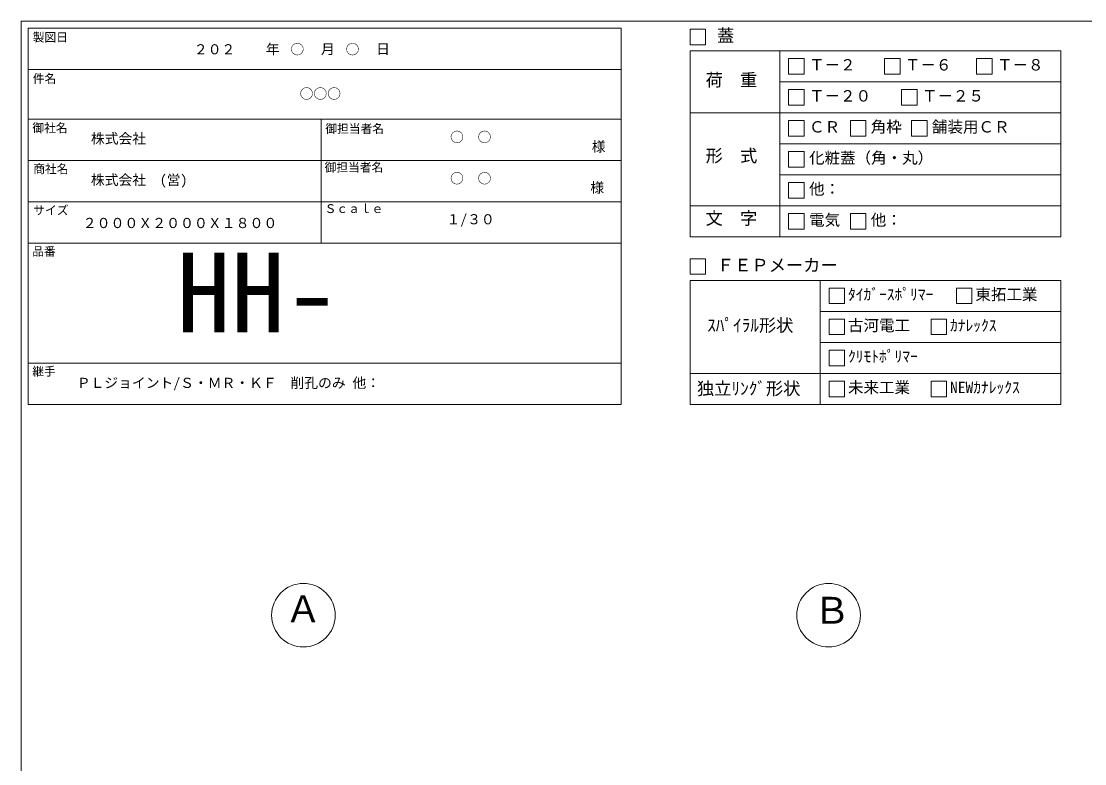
# Model space of a CAD drawing. Units: millimetres, scale not verified. Extents: x -9756 to 9756, y -4628 to 4628.
# Drawn here: x -2485 to 3636, y 353 to 4628 of the extents above; entities that cross this region are included whole.
import ezdxf
from ezdxf.enums import TextEntityAlignment as Align

# ---------------------------------------------------------------- set-up
doc = ezdxf.new("R2010")
doc.units = ezdxf.units.MM
doc.header["$LTSCALE"] = 20
for name, color, linetype, lineweight in [('0-2_waku', 7, 'Continuous', 18), ('0-3_gaikei', 7, 'Continuous', 18), ('0-D_文字１', 7, 'Continuous', 18), ('1-4_文字２', 7, 'Continuous', 5)]:
    doc.layers.add(name, color=color, linetype=linetype, lineweight=lineweight)
doc.styles.add('ＭＳ ゴシック', font='')
doc.styles.get('ＭＳ ゴシック').set_extended_font_data('MS Gothic')

msp = doc.modelspace()

# ---------------------------------------------------------------- linework, layer by layer
at = {"layer": '0-2_waku'}
for p, q in [((-2484.67, 4628.14), (-2484.67, -3921.86)), ((-2444.99, 4588.46), (-2444.99, 2421.87)), ((-2444.99, 4588.46), (967.58, 4588.46)), ((-2444.99, 4588.46), (-2444.99, 2421.87)), ((-2444.99, 4588.46), (967.58, 4588.46)), ((-2444.99, 4588.46), (-2444.99, 2421.87)), ((967.58, 4588.46), (967.58, 2421.87)), ((1364.39, 4457.95), (3497.24, 4457.95)), ((1364.39, 4457.95), (1364.39, 3386.56)), ((1881.56, 4457.95), (1881.56, 3386.56)), ((3497.24, 4457.95), (3497.24, 3386.56)), ((-2444.99, 4350.37), (967.58, 4350.37)), ((-2444.99, 4350.37), (967.58, 4350.37)), ((-2444.99, 4350.37), (967.58, 4350.37)), ((-2444.99, 4350.37), (967.58, 4350.37)), ((1881.56, 4279.38), (3497.24, 4279.38)), ((1364.39, 4100.82), (3497.24, 4100.82)), ((-2444.99, 4064.67), (967.58, 4064.67)), ((-2444.99, 4064.67), (967.58, 4064.67)), ((-758.55, 4064.67), (-758.55, 3350.41)), ((1881.56, 3922.25), (3497.24, 3922.25)), ((-2444.99, 3826.58), (967.58, 3826.58)), ((1881.56, 3743.69), (3497.24, 3743.69)), ((-2444.99, 3588.49), (967.58, 3588.49)), ((1364.39, 3565.13), (3497.24, 3565.13)), ((1364.39, 3386.56), (3497.24, 3386.56)), ((-2444.99, 3350.41), (967.58, 3350.41)), ((1364.39, 3136.13), (3497.24, 3136.13)), ((1364.39, 3136.13), (1364.39, 2421.87)), ((2114, 3136.13), (2114, 2421.87)), ((3497.24, 3136.13), (3497.24, 2421.87)), ((2114, 2957.57), (3497.24, 2957.57)), ((2114, 2779), (3497.24, 2779)), ((-2444.99, 2659.96), (967.58, 2659.96)), ((1364.39, 2600.44), (3497.24, 2600.44)), ((-2444.99, 2421.87), (967.58, 2421.87)), ((1364.39, 2421.87), (3497.24, 2421.87)), ((1364.39, 2421.87), (3497.24, 2421.87))]:
    msp.add_line(p, q, dxfattribs=at)
msp.add_lwpolyline([(-2484.67, 4628.14), (9755.33, 4628.14), (9755.33, -3921.86)], dxfattribs=at)
at = {"layer": '0-3_gaikei'}
for centre in [(-860.92, 1208.14), (2161.58, 1208.14)]:
    msp.add_circle(centre, 182.81, dxfattribs=at)
at = {"layer": '0-D_文字１'}
for p, q in [((1364.39, 4582.57), (1364.39, 4493.29)), ((1364.39, 4493.29), (1453.67, 4493.29)), ((1931.76, 4413.31), (2021.05, 4413.31)), ((1931.76, 4413.31), (1931.76, 4324.02)), ((1931.76, 4413.31), (1931.76, 4324.02)), ((1931.76, 4413.31), (2021.05, 4413.31)), ((1931.76, 4413.31), (1931.76, 4324.02)), ((1931.76, 4413.31), (2021.05, 4413.31)), ((2021.05, 4413.31), (2021.05, 4324.02)), ((2021.05, 4413.31), (2021.05, 4324.02)), ((2021.05, 4413.31), (2021.05, 4324.02)), ((2483.5, 4413.31), (2572.78, 4413.31)), ((2483.5, 4413.31), (2483.5, 4324.02)), ((2572.78, 4413.31), (2572.78, 4324.02)), ((3013.65, 4413.31), (3102.93, 4413.31)), ((3013.65, 4413.31), (3013.65, 4324.02)), ((3102.93, 4413.31), (3102.93, 4324.02)), ((1931.76, 4324.02), (2021.05, 4324.02)), ((1931.76, 4324.02), (2021.05, 4324.02)), ((1931.76, 4324.02), (2021.05, 4324.02)), ((2483.5, 4324.02), (2572.78, 4324.02)), ((3013.65, 4324.02), (3102.93, 4324.02)), ((1931.76, 4234.74), (2021.05, 4234.74)), ((1931.76, 4234.74), (1931.76, 4145.46)), ((2021.05, 4234.74), (2021.05, 4145.46)), ((2581.51, 4234.74), (2670.79, 4234.74)), ((2581.51, 4234.74), (2581.51, 4145.46)), ((2670.79, 4234.74), (2670.79, 4145.46)), ((1931.76, 4145.46), (2021.05, 4145.46)), ((2581.51, 4145.46), (2670.79, 4145.46)), ((1931.76, 4056.18), (2021.05, 4056.18)), ((1931.76, 4056.18), (1931.76, 3966.9)), ((1931.76, 4056.18), (1931.76, 3966.9)), ((2021.05, 4056.18), (2021.05, 3966.9)), ((2021.05, 4056.18), (2021.05, 3966.9)), ((2286.9, 4056.18), (2376.19, 4056.18)), ((2286.9, 4056.18), (2286.9, 3966.9)), ((2376.19, 4056.18), (2376.19, 3966.9)), ((2639.08, 4056.18), (2728.37, 4056.18)), ((2639.08, 4056.18), (2639.08, 3966.9)), ((2728.37, 4056.18), (2728.37, 3966.9)), ((1931.76, 3966.9), (2021.05, 3966.9)), ((1931.76, 3966.9), (2021.05, 3966.9)), ((2286.9, 3966.9), (2376.19, 3966.9)), ((2639.08, 3966.9), (2728.37, 3966.9)), ((1931.76, 3877.61), (1931.76, 3788.33)), ((2021.05, 3877.61), (2021.05, 3788.33)), ((1931.76, 3788.33), (2021.05, 3788.33)), ((1931.76, 3699.05), (2021.05, 3699.05)), ((1931.76, 3699.05), (1931.76, 3609.77)), ((1931.76, 3699.05), (1931.76, 3609.77)), ((2021.05, 3699.05), (2021.05, 3609.77)), ((2021.05, 3699.05), (2021.05, 3609.77)), ((1931.76, 3609.77), (2021.05, 3609.77)), ((1931.76, 3609.77), (2021.05, 3609.77)), ((1931.76, 3520.48), (1931.76, 3431.2)), ((2286.9, 3520.48), (2286.9, 3431.2)), ((1931.76, 3431.2), (2021.05, 3431.2)), ((2286.9, 3431.2), (2376.19, 3431.2)), ((1364.39, 3260.75), (1364.39, 3171.47)), ((1364.39, 3171.47), (1453.67, 3171.47)), ((2164.19, 3091.49), (2164.19, 3002.21)), ((2897.47, 3091.49), (2986.75, 3091.49)), ((2897.47, 3091.49), (2897.47, 3002.21)), ((2897.47, 3091.49), (2986.75, 3091.49)), ((2897.47, 3091.49), (2897.47, 3002.21)), ((2897.47, 3091.49), (2986.75, 3091.49)), ((2897.47, 3091.49), (2897.47, 3002.21)), ((2986.75, 3091.49), (2986.75, 3002.21)), ((2986.75, 3091.49), (2986.75, 3002.21)), ((2986.75, 3091.49), (2986.75, 3002.21)), ((2164.19, 3002.21), (2253.48, 3002.21)), ((2897.47, 3002.21), (2986.75, 3002.21)), ((2897.47, 3002.21), (2986.75, 3002.21)), ((2897.47, 3002.21), (2986.75, 3002.21)), ((2164.19, 2912.92), (2253.48, 2912.92)), ((2164.19, 2912.92), (2164.19, 2823.64)), ((2253.48, 2912.92), (2253.48, 2823.64)), ((2751.29, 2912.92), (2751.29, 2823.64)), ((2164.19, 2823.64), (2253.48, 2823.64)), ((2751.29, 2823.64), (2840.57, 2823.64)), ((2164.19, 2734.36), (2164.19, 2645.08)), ((2164.19, 2645.08), (2253.48, 2645.08)), ((2164.19, 2555.8), (2253.48, 2555.8)), ((2164.19, 2555.8), (2164.19, 2466.51)), ((2253.48, 2555.8), (2253.48, 2466.51)), ((2751.29, 2555.8), (2840.57, 2555.8)), ((2751.29, 2555.8), (2751.29, 2466.51)), ((2840.57, 2555.8), (2840.57, 2466.51)), ((2164.19, 2466.51), (2253.48, 2466.51)), ((2751.29, 2466.51), (2840.57, 2466.51))]:
    msp.add_line(p, q, dxfattribs=at)
for points in [[(1364.39, 4582.57), (1453.67, 4582.57), (1453.67, 4493.29)], [(1364.39, 4582.57), (1453.67, 4582.57), (1453.67, 4493.29)], [(1931.76, 4056.18), (2021.05, 4056.18), (2021.05, 3966.9)], [(1931.76, 4056.18), (1931.76, 3966.9), (2021.05, 3966.9)], [(1931.76, 3877.61), (2021.05, 3877.61), (2021.05, 3788.33)], [(1931.76, 3699.05), (2021.05, 3699.05), (2021.05, 3609.77)], [(1931.76, 3699.05), (1931.76, 3609.77), (2021.05, 3609.77)], [(1931.76, 3520.48), (2021.05, 3520.48), (2021.05, 3431.2)], [(2286.9, 3520.48), (2376.19, 3520.48), (2376.19, 3431.2)], [(1364.39, 3260.75), (1453.67, 3260.75), (1453.67, 3171.47)], [(2164.19, 3091.49), (2253.48, 3091.49), (2253.48, 3002.21)], [(2751.29, 2912.92), (2840.57, 2912.92), (2840.57, 2823.64)], [(2164.19, 2734.36), (2253.48, 2734.36), (2253.48, 2645.08)]]:
    msp.add_lwpolyline(points, dxfattribs=at)

# ---------------------------------------------------------------- texts
at = {"layer": '0-D_文字１', "style": 'ＭＳ ゴシック'}
for s, height, p in [('蓋', 72.73, (1519.31, 4487.5)), ('製図日', 49.46, (-2418.66, 4496.3)), ('\u3000\u3000年\u3000\u3000\u3000月\u3000\u3000\u3000日', 58.18, (-1236.09, 4421.69)), ('Ｔ－２', 65.46, (2049.1, 4324.99)), ('Ｔ－６', 65.46, (2600.84, 4324.99)), ('Ｔ－８', 65.46, (3130.99, 4324.99)), ('件名', 49.46, (-2418.66, 4258.22)), ('荷\u3000重', 72.73, (1453.6, 4232.16)), ('Ｔ－２０', 65.46, (2049.1, 4146.43)), ('Ｔ－２５', 65.46, (2698.85, 4146.43)), ('御社名', 49.46, (-2420.59, 3974.48)), ('御担当者名', 49.46, (-734.33, 3970.1)), ('御担当者名', 49.46, (-734.33, 3970.1)), ('ＣＲ', 65.46, (2049.1, 3967.86)), ('角枠', 65.46, (2404.24, 3967.86)), ('舗装用ＣＲ', 65.46, (2756.42, 3967.86)), ('様', 58.18, (798.84, 3859.98)), ('形\u3000式', 72.73, (1453.6, 3795.74)), ('化粧蓋（角・丸）', 65.46, (2049.1, 3789.3)), ('商社名', 49.46, (-2415.42, 3738.3)), ('御担当者名', 49.46, (-738.72, 3747.27)), ('様', 58.18, (789.93, 3624.04)), ('他：', 65.46, (2049.1, 3610.73)), ('サイズ', 49.46, (-2415.42, 3500.22)), ('Ｓｃａｌｅ', 49.46, (-738.72, 3509.19)), ('２０００Ｘ２０００Ｘ１８００', 58.65, (-2131.05, 3419.69)), ('１/３０', 58.18, (-37.53, 3441.58)), ('文\u3000字', 72.73, (1453.6, 3435.67)), ('電気', 65.46, (2049.1, 3432.17)), ('他：', 65.46, (2404.24, 3432.17)), ('品番', 49.46, (-2421.37, 3262.83)), ('HH-', 458.2, (-1590.4, 2699.31)), ('ＦＥＰメーカー', 72.73, (1519.31, 3165.68)), ('ﾀｲｶﾞｰｽﾎﾟﾘﾏｰ', 65.46, (2273.26, 3003.17)), ('東拓工業', 65.46, (3006.53, 3003.17)), ('ｽﾊﾟｲﾗﾙ形状', 72.73, (1462.83, 2819.36)), ('古河電工', 65.46, (2273.26, 2824.61)), ('ｶﾅﾚｯｸｽ', 65.46, (2860.35, 2824.61)), ('ｸﾘﾓﾄﾎﾟﾘﾏｰ', 65.46, (2273.26, 2646.04)), ('継手', 49.46, (-2421.37, 2572.38)), ('ＰＬジョイント/Ｓ・ＭＲ・ＫＦ\u3000削孔のみ 他：', 58.18, (-2165.26, 2499.65)), ('独立ﾘﾝｸﾞ形状', 72.73, (1404.24, 2455.32)), ('未来工業', 65.46, (2273.26, 2467.48)), ('NEWｶﾅﾚｯｸｽ', 65.46, (2860.35, 2467.48)), ('Ａ', 154.6, (-967.66, 1121.4)), ('Ｂ', 154.6, (2074.93, 1112.8))]:
    msp.add_text(s, height=height, dxfattribs=at).set_placement(p, align=Align.BOTTOM_LEFT)
at = {"layer": '1-4_文字２', "style": 'ＭＳ ゴシック'}
for s, p in [('\u3000\u3000２０２\u3000\u3000\u3000\u3000○\u3000\u3000\u3000○', (-1649.72, 4420.14)), ('○○○', (-882.52, 4164.55)), ('株式会社', (-2083.89, 3906.11)), ('○\u3000○', (-16.94, 3914.8)), ('株式会社\u3000(営)', (-2083.89, 3668.02)), ('○\u3000○', (-16.94, 3676.71))]:
    msp.add_text(s, height=58.18, dxfattribs=at).set_placement(p, align=Align.BOTTOM_LEFT)

doc.saveas('drawing.dxf')
